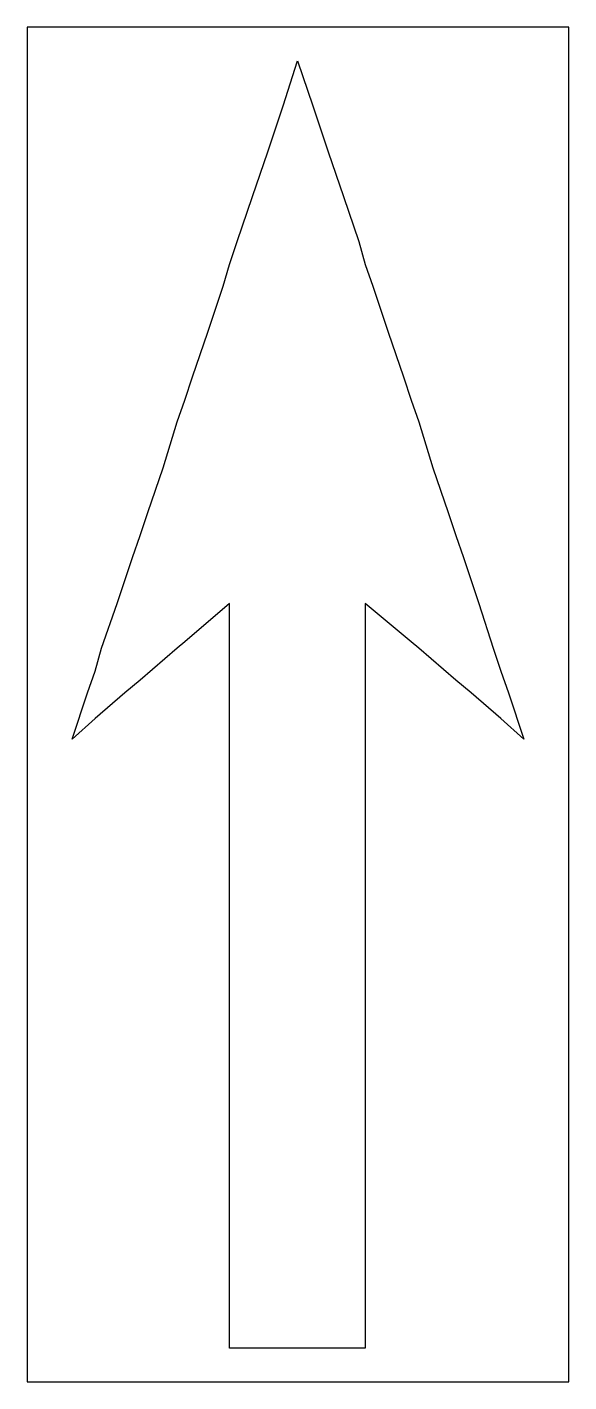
# Model space of a CAD drawing. Extents: x 0 to 48, y 0 to 120.
import ezdxf

# ---------------------------------------------------------------- set-up
doc = ezdxf.new("R2010")
doc.units = 0
doc.layers.add('CUT', color=7, linetype='Continuous')
doc.layers.add('OUTSIDE', color=1, linetype='Continuous')

msp = doc.modelspace()

# ---------------------------------------------------------------- linework, layer by layer
at = {"layer": 'CUT'}
msp.add_lwpolyline([(29.9491, 21.0188), (29.9491, 16.9394), (29.9491, 12.9733), (29.9491, 9.0072), (29.9491, 4.9278), (29.9491, 3.0014), (17.9375, 3.0014), (17.9375, 4.9278), (17.9375, 9.0072), (17.9375, 12.9733), (17.9375, 16.9394), (17.9375, 21.0188), (17.9375, 24.985), (17.9375, 28.951), (17.9375, 33.0305), (17.9375, 36.9966), (17.9375, 40.9627), (17.9375, 44.9288), (17.9375, 49.0082), (17.9375, 52.9743), (17.9375, 56.9404), (17.9375, 61.0199), (17.9375, 64.986), (17.9375, 68.9521), (13.9714, 65.5526), (13.2915, 64.986), (10.0053, 62.153), (8.6455, 61.0199), (6.0392, 58.7535), (3.9995, 56.9404), (5.3593, 61.0199), (6.0392, 62.9462), (6.6058, 64.986), (7.9656, 68.9521), (9.3254, 73.0315), (10.0053, 74.9579), (10.6852, 76.9976), (12.045, 80.9637), (13.2915, 85.0431), (13.9714, 86.9695), (14.6513, 89.0092), (16.0111, 92.9753), (17.3709, 97.0547), (17.9375, 98.9812), (18.6174, 101.0209), (19.9772, 104.987), (21.337, 108.9531), (22.0169, 110.9928), (22.6969, 113.0325), (23.9433, 116.9986), (25.3031, 113.0325), (25.983, 110.9928), (26.663, 108.9531), (28.0228, 104.987), (29.3825, 101.0209), (29.9491, 98.9812), (30.6291, 97.0547), (31.9889, 92.9753), (33.3486, 89.0092), (34.0286, 86.9695), (34.7085, 85.0431), (35.955, 80.9637), (37.3147, 76.9976), (37.9947, 74.9579), (38.6746, 73.0315), (40.0344, 68.9521), (41.2808, 64.986), (41.9608, 62.9462), (42.6407, 61.0199), (44.0005, 56.9404), (41.9608, 58.7535), (39.3545, 61.0199), (37.9947, 62.153), (34.7085, 64.986), (34.0286, 65.5526), (29.9491, 68.9521), (29.9491, 64.986), (29.9491, 61.0199), (29.9491, 56.9404), (29.9491, 52.9743), (29.9491, 49.0082), (29.9491, 44.9288), (29.9491, 40.9627), (29.9491, 36.9966), (29.9491, 33.0305), (29.9491, 28.951), (29.9491, 24.985)], close=True, dxfattribs=at)
at = {"layer": 'OUTSIDE'}
msp.add_lwpolyline([(0, 0), (48, 0), (48, 120), (0, 120)], close=True, dxfattribs=at)

doc.saveas('drawing.dxf')
